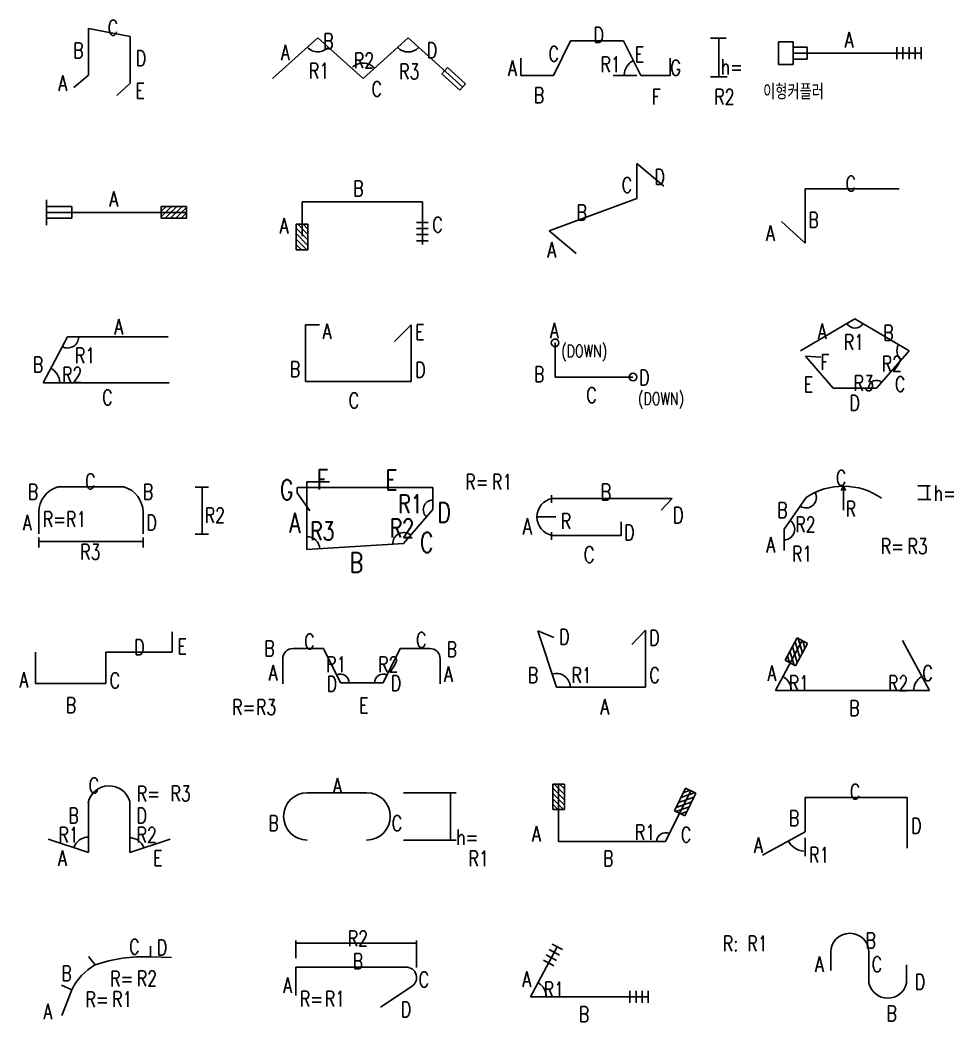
# Model space of a CAD drawing. Header units: millimetres. Extents: x -0.4 to 11.6, y -0.2 to 49.8.
# Drawn here: x 6.087 to 9.135, y 37.338 to 40.61 of the extents above; entities that cross this region are included whole.
import ezdxf
from ezdxf.enums import TextEntityAlignment as Align

# ---------------------------------------------------------------- set-up
doc = ezdxf.new("R2010")
doc.units = ezdxf.units.MM
for name, color, linetype in [('DIM', 7, 'Continuous'), ('SHOP', 2, 'Continuous'), ('TEXT', 3, 'Continuous'), ('TEXTSHOP', 3, 'Continuous')]:
    doc.layers.add(name, color=color, linetype=linetype)
doc.styles.add('ROMANS', font='romans.shx', dxfattribs={"width": 0.75, "bigfont": 'whgtxt.shx'})

# ---------------------------------------------------------------- blocks, each defined once
blk = doc.blocks.new('SSBAR_SHP_876')
at = {"color": 40}
for p, q in [((0.113, 0.0501), (0.1124, 0.0847)), ((-0.0679, 0.024), (-0.0892, 0.0517)), ((0.113, 0.0501), (0.1808, 0.0482)), ((-0.1438, -0.0573), (-0.1783, -0.0426)), ((-0.1438, -0.0573), (-0.1771, -0.1416))]:
    blk.add_line(p, q, dxfattribs=at)
for centre, radius, start, end in [((0.0886, -0.4203), 0.471, 87.0308, 109.4033), ((0.0215, -0.1355), 0.1828, 119.2673, 154.6803)]:
    blk.add_arc(centre, radius, start, end, dxfattribs=at)
at = {"layer": 'TEXTSHOP', "color": 4, "style": 'ROMANS', "width": 0.75}
for p in [(0.0194, -0.046), (-0.0614, -0.1137)]:
    blk.add_text('R=', height=0.05, dxfattribs=at).set_placement(p, align=Align.CENTER)
for tag, p in [('C', (0.077, 0.0584)), ('B', (-0.1444, -0.0285)), ('A', (-0.2075, -0.153))]:
    blk.add_attdef(tag, text='', height=0.05, dxfattribs=at).set_placement(p, align=Align.RIGHT)
for tag, p in [('D', (0.1336, 0.056)), ('R2', (0.0683, -0.0453)), ('R1', (-0.0125, -0.113))]:
    blk.add_attdef(tag, p, '', height=0.05, dxfattribs=at)
blk = doc.blocks.new('SSBAR_SHP_877')
at = {"color": 2}
blk.add_arc((-0.0225, 0.0388), 0.07, 15.851, 167.6112, dxfattribs=at)
at = {"color": 40}
for centre, radius, start, end in [((-0.0898, -0.1093), 0.0506, 89.4079, 160.664), ((0.0449, -0.1093), 0.0485, 20.1697, 92.0976)]:
    blk.add_arc(centre, radius, start, end, dxfattribs=at)
at = {"layer": 'SHOP', "color": 2}
for p, q in [((-0.0898, -0.1093), (-0.0898, 0.058)), ((0.0449, -0.1093), (0.0449, 0.058)), ((-0.2216, -0.0652), (-0.0898, -0.1093)), ((0.1767, -0.0652), (0.0449, -0.1093))]:
    blk.add_line(p, q, dxfattribs=at)
at = {"layer": 'TEXTSHOP', "color": 4, "style": 'ROMANS', "width": 0.75}
blk.add_text('R=', height=0.05, dxfattribs=at).set_placement((0.0681, 0.0582))
for tag, p in [('C', (-0.0553, 0.0852)), ('B', (-0.1216, -0.0133)), ('R1', (-0.1216, -0.0764))]:
    blk.add_attdef(tag, text='', height=0.05, dxfattribs=at).set_placement(p, align=Align.RIGHT)
for tag, p in [('R3', (0.1781, 0.0588)), ('D', (0.0675, -0.0134)), ('R2', (0.0675, -0.0765))]:
    blk.add_attdef(tag, p, '', height=0.05, dxfattribs=at)
for tag, p in [('A', (-0.1744, -0.1522)), ('E', (0.1366, -0.1522))]:
    blk.add_attdef(tag, text='', height=0.05, dxfattribs=at).set_placement(p, align=Align.CENTER)
blk = doc.blocks.new('SSBAR_SHP_878')
at = {"color": 2}
for p, q in [((0.1831, 0.0456), (0.1831, 0.1121)), ((-0.0333, -0.057), (-0.0333, 0.0456)), ((-0.0333, 0.0456), (0.1831, 0.0456))]:
    blk.add_line(p, q, dxfattribs=at)
at = {"layer": 'SHOP', "color": 2}
for q in [(-0.2629, 0.0459), (-0.0333, -0.057)]:
    blk.add_line((-0.2629, -0.057), q, dxfattribs=at)
at = {"layer": 'TEXTSHOP', "color": 4, "style": 'ROMANS', "width": 0.75}
for tag, p in [('D', (0.0767, 0.0367)), ('B', (-0.1466, -0.1524))]:
    blk.add_attdef(tag, text='', height=0.05, dxfattribs=at).set_placement(p, align=Align.CENTER)
for tag, p in [('E', (0.201, 0.0391)), ('C', (-0.0205, -0.0718))]:
    blk.add_attdef(tag, p, '', height=0.05, dxfattribs=at)
blk.add_attdef('A', text='', height=0.05, dxfattribs=at).set_placement((-0.2858, -0.0696), align=Align.RIGHT)
blk = doc.blocks.new('SSBAR_SHP_879')
at = {"color": 7}
for p, q in [((0.2585, 0.0845), (0.3019, 0.0845)), ((0.2817, 0.0845), (0.2817, -0.0691)), ((-0.2521, -0.0804), (-0.2521, -0.1124)), ((-0.2521, -0.0935), (0.0883, -0.0935)), ((0.0883, -0.0804), (0.0883, -0.1124)), ((0.2585, -0.0691), (0.3019, -0.0691))]:
    blk.add_line(p, q, dxfattribs=at)
at = {"color": 2}
for centre, start, end in [((-0.1663, 0.0024), 105.7649, 180), ((0.0026, 0.0024), 0, 74.2351)]:
    blk.add_arc(centre, 0.0858, start, end, dxfattribs=at)
at = {"layer": 'SHOP', "color": 2}
for p, q in [((-0.1896, 0.085), (0.0259, 0.085)), ((-0.2521, 0.0024), (-0.2521, -0.0682)), ((0.0883, 0.0024), (0.0883, -0.0682))]:
    blk.add_line(p, q, dxfattribs=at)
at = {"layer": 'TEXTSHOP', "color": 4, "style": 'ROMANS', "width": 0.75}
blk.add_text('R=', height=0.05, dxfattribs=at).set_placement((-0.2384, -0.0455))
for tag, p in [('C', (-0.0836, 0.0783)), ('R3', (-0.0836, -0.1523))]:
    blk.add_attdef(tag, text='', height=0.05, dxfattribs=at).set_placement(p, align=Align.CENTER)
for tag, p in [('B', (-0.254, 0.0442)), ('A', (-0.2748, -0.0565))]:
    blk.add_attdef(tag, text='', height=0.05, dxfattribs=at).set_placement(p, align=Align.RIGHT)
for tag, p in [('B', (0.0876, 0.0442)), ('R1', (-0.1628, -0.0455)), ('R2', (0.2899, -0.0327)), ('D', (0.0997, -0.0565))]:
    blk.add_attdef(tag, p, '', height=0.05, dxfattribs=at)
blk = doc.blocks.new('SSBAR_SHP_880')
at = {"color": 2}
blk.add_line((-0.2375, -0.0748), (0.1737, -0.0748), dxfattribs=at)
at = {"color": 0}
for centre, radius, start, end in [((-0.1583, 0.0754), 0.0367, 241.2805, 359.5317), ((-0.2375, -0.0748), 0.0538, 1.0766, 62.2466)]:
    blk.add_arc(centre, radius, start, end, dxfattribs=at)
at = {"layer": 'SHOP', "color": 2}
for p, q in [((-0.1587, 0.0754), (-0.2375, -0.0748)), ((-0.1583, 0.0754), (0.1708, 0.0754))]:
    blk.add_line(p, q, dxfattribs=at)
at = {"layer": 'TEXTSHOP', "color": 4, "style": 'ROMANS', "width": 0.75}
for tag, p in [('A', (0.009, 0.0834)), ('C', (-0.028, -0.1477))]:
    blk.add_attdef(tag, text='', height=0.05, dxfattribs=at).set_placement(p, align=Align.CENTER)
for tag, p in [('R1', (-0.1337, -0.0111)), ('R2', (-0.1759, -0.0737))]:
    blk.add_attdef(tag, p, '', height=0.05, dxfattribs=at)
blk.add_attdef('B', text='', height=0.05, dxfattribs=at).set_placement((-0.2373, -0.0405), align=Align.RIGHT)
blk = doc.blocks.new('SSBAR_SHP_881')
at = {"color": 2}
for p, q in [((-0.2268, 0.0233), (-0.2268, -0.0605)), ((-0.1439, 0.001), (-0.2268, 0.001)), ((-0.1439, -0.0373), (-0.1439, 0.001)), ((-0.2268, -0.0373), (-0.1439, -0.0373))]:
    blk.add_line(p, q, dxfattribs=at)
at = {"color": 40}
for p, q in [((0.1475, -0.0373), (0.1475, 0.001)), ((0.1475, 0.001), (0.2305, 0.001)), ((0.1475, -0.0324), (0.1809, 0.001)), ((0.1475, -0.0147), (0.1633, 0.001)), ((0.1603, -0.0373), (0.1986, 0.001)), ((0.178, -0.0373), (0.2163, 0.001)), ((0.2305, 0.001), (0.2305, -0.0373)), ((0.1957, -0.0373), (0.2305, -0.0025)), ((0.2133, -0.0373), (0.2305, -0.0202)), ((0.2305, -0.0373), (0.1475, -0.0373))]:
    blk.add_line(p, q, dxfattribs=at)
at = {"layer": 'SHOP', "color": 2}
blk.add_line((-0.2268, -0.0181), (0.2305, -0.0181), dxfattribs=at)
at = {"layer": 'TEXTSHOP', "color": 30, "true_color": 0xf8991e, "style": 'ROMANS', "width": 0.75}
for tag, p in [('O1', (-0.2268, 0.0086)), ('T1', (-0.1439, 0.0086)), ('T2', (0.1475, 0.0086)), ('O2', (0.2305, 0.0086))]:
    blk.add_attdef(tag, text='', height=0.05, dxfattribs=at).set_placement(p, align=Align.CENTER)
at = {"layer": 'TEXTSHOP', "color": 4, "style": 'ROMANS', "width": 0.75}
blk.add_attdef('A', text='', height=0.05, dxfattribs=at).set_placement((-0.0068, 0.0005), align=Align.CENTER)
at = {"layer": 'TEXTSHOP', "color": 30, "true_color": 0xf8991e, "style": 'ROMANS', "width": 0.75}
for tag, p in [('COUPLER1', (-0.1853, -0.0573)), ('COUPLER2', (0.189, -0.0449))]:
    blk.add_attdef(tag, text='', height=0.05, dxfattribs=at).set_placement(p, align=Align.TOP_CENTER)
blk = doc.blocks.new('SSBAR_SHP_882')
at = {"color": 2}
blk.add_line((-0.0902, 0.0823), (0.0462, 0.0563), dxfattribs=at)
at = {"color": 40}
for p, q in [((-0.1378, -0.1109), (-0.0902, -0.07)), ((0.0462, -0.096), (0.0029, -0.1366))]:
    blk.add_line(p, q, dxfattribs=at)
at = {"layer": 'DIM', "color": 2}
for p, q in [((-0.0902, -0.07), (-0.0902, 0.0823)), ((0.0462, -0.096), (0.0462, 0.0563))]:
    blk.add_line(p, q, dxfattribs=at)
at = {"layer": 'TEXT', "color": 4, "style": 'ROMANS', "width": 0.75}
for tag, p in [('C', (-0.0269, 0.06)), ('D', (0.0649, -0.0399)), ('E', (0.0633, -0.1459))]:
    blk.add_attdef(tag, p, '', height=0.05, dxfattribs=at)
for tag, p in [('B', (-0.1059, -0.0141)), ('A', (-0.159, -0.1216))]:
    blk.add_attdef(tag, text='', height=0.05, dxfattribs=at).set_placement(p, align=Align.RIGHT)
blk = doc.blocks.new('SSBAR_SHP_976')
at = {"color": 40}
for p, q in [((-0.2129, 0.0458), (-0.2129, 0.1034)), ((0.1812, 0.0159), (0.1812, 0.1034)), ((-0.2129, 0.0951), (0.1812, 0.0951)), ((-0.2129, 0.0168), (-0.2129, -0.0762)), ((0.0638, -0.1139), (0.1669, -0.0452))]:
    blk.add_line(p, q, dxfattribs=at)
blk.add_arc((0.1471, -0.0174), 0.0342, 301.7079, 90, dxfattribs=at)
at = {"layer": 'SHOP', "color": 2}
blk.add_line((0.1471, 0.0168), (-0.2129, 0.0168), dxfattribs=at)
at = {"layer": 'TEXTSHOP', "color": 4, "style": 'ROMANS', "width": 0.75}
blk.add_text('R=', height=0.05, dxfattribs=at).set_placement((-0.1995, -0.1116))
for tag, p in [('R2', (-0.0102, 0.0856)), ('B', (-0.0102, 0.0112))]:
    blk.add_attdef(tag, text='', height=0.05, dxfattribs=at).set_placement(p, align=Align.CENTER)
for tag, p in [('C', (0.1881, -0.0487)), ('R1', (-0.1183, -0.1116)), ('D', (0.1301, -0.1463))]:
    blk.add_attdef(tag, p, '', height=0.05, dxfattribs=at)
blk.add_attdef('A', text='', height=0.05, dxfattribs=at).set_placement((-0.2251, -0.0674), align=Align.RIGHT)
blk = doc.blocks.new('SSBAR_SHP_977')
at = {"color": 2}
blk.add_line((-0.1756, 0.0864), (0.0181, 0.0864), dxfattribs=at)
at = {"color": 7}
for p, q in [((0.1385, 0.0864), (0.3099, 0.0864)), ((0.2921, -0.0684), (0.2921, 0.0864)), ((0.1385, -0.0684), (0.3099, -0.0684))]:
    blk.add_line(p, q, dxfattribs=at)
at = {"color": 2}
for centre, start, end in [((-0.1756, 0.009), 90, 270), ((0.0181, 0.009), 270, 90)]:
    blk.add_arc(centre, 0.0774, start, end, dxfattribs=at)
at = {"layer": 'TEXTSHOP', "color": 4, "style": 'ROMANS', "width": 0.75}
blk.add_text('h=', height=0.05, dxfattribs=at).set_placement((0.3832, -0.0839), align=Align.RIGHT)
blk.add_attdef('A', text='', height=0.05, dxfattribs=at).set_placement((-0.0771, 0.0842), align=Align.CENTER)
for tag, p in [('B', (-0.2687, -0.0383)), ('R1', (0.4169, -0.1539))]:
    blk.add_attdef(tag, text='', height=0.05, dxfattribs=at).set_placement(p, align=Align.RIGHT)
blk.add_attdef('C', (0.1004, -0.0383), '', height=0.05, dxfattribs=at)
blk = doc.blocks.new('SSBAR_SHP_978')
at = {"color": 2}
for p, q in [((-0.2558, 0.0233), (-0.2558, -0.0585)), ((0.258, 0.0233), (0.258, -0.0585))]:
    blk.add_line(p, q, dxfattribs=at)
for centre, start, end in [((-0.2221, 0.0237), 90, 180.6669), ((0.2243, 0.0237), 359.3331, 90)]:
    blk.add_arc(centre, 0.0337, start, end, dxfattribs=at)
at = {"color": 0}
for centre, start, end in [((-0.0673, -0.0551), 359.9469, 116.1324), ((0.0723, -0.0551), 63.8676, 180.0531)]:
    blk.add_arc(centre, 0.0288, start, end, dxfattribs=at)
at = {"layer": 'SHOP', "color": 2}
for p, q in [((-0.2221, 0.0574), (-0.123, 0.0574)), ((-0.123, 0.0574), (-0.0673, -0.0551)), ((0.1281, 0.0574), (0.0723, -0.0551)), ((0.2243, 0.0574), (0.1281, 0.0574)), ((-0.0668, -0.0551), (0.0719, -0.0551))]:
    blk.add_line(p, q, dxfattribs=at)
at = {"layer": 'TEXTSHOP', "color": 4, "style": 'ROMANS', "width": 0.75}
blk.add_text('R=', height=0.05, dxfattribs=at).set_placement((-0.4207, -0.1594))
for tag, p in [('C', (-0.1685, 0.0555)), ('C', (0.1963, 0.0604)), ('R1', (-0.0808, -0.0195)), ('R2', (0.089, -0.0195)), ('E', (0.0092, -0.1536))]:
    blk.add_attdef(tag, text='', height=0.05, dxfattribs=at).set_placement(p, align=Align.CENTER)
for tag, p in [('B', (-0.282, 0.0323)), ('A', (-0.2724, -0.0466)), ('D', (-0.0782, -0.0831))]:
    blk.add_attdef(tag, text='', height=0.05, dxfattribs=at).set_placement(p, align=Align.RIGHT)
for tag, p in [('B', (0.2797, 0.0297)), ('D', (0.0971, -0.0808)), ('A', (0.2712, -0.0512)), ('R3', (-0.3426, -0.1594))]:
    blk.add_attdef(tag, p, '', height=0.05, dxfattribs=at)
blk = doc.blocks.new('SSBAR_SHP_979')
at = {"color": 40}
blk.add_line((-0.1768, 0.1014), (-0.1034, 0.1014), dxfattribs=at)
at = {"color": 0}
blk.add_arc((0.2338, 0.0111), 0.0308, 89.8536, 233.1569, dxfattribs=at)
at = {"color": 7}
for centre, radius, start, end in [((0.1389, -0.0993), 0.0354, 49.0885, 184.3792), ((-0.1768, -0.1197), 0.0424, 3.5247, 90.6383)]:
    blk.add_arc(centre, radius, start, end, dxfattribs=at)
at = {"layer": 'SHOP', "color": 2}
for p, q in [((-0.1768, 0.1014), (-0.1768, -0.1197)), ((-0.2081, 0.0829), (-0.2081, 0.0653)), ((0.2338, 0.0829), (-0.2081, 0.0829)), ((0.2338, 0.0111), (0.2338, 0.0829)), ((-0.167, 0.0072), (-0.2081, 0.0653)), ((0.1389, -0.0993), (0.2338, 0.0111)), ((0.1389, -0.0993), (-0.1768, -0.1197))]:
    blk.add_line(p, q, dxfattribs=at)
at = {"layer": 'TEXTSHOP', "color": 4, "style": 'ROMANS', "width": 0.75}
for tag, p, height in [('F', (-0.1448, 0.0765), 0.0652), ('E', (0.0791, 0.0757), 0.0652), ('D', (0.249, -0.0307), 0.0652), ('R3', (-0.166, -0.0893), 0.06), ('C', (0.1924, -0.1288), 0.0652)]:
    blk.add_attdef(tag, p, '', height=height, dxfattribs=at)
for tag, height, p in [('G', 0.0652, (-0.2207, 0.0434)), ('R1', 0.06, (0.2006, -0.0004)), ('A', 0.0652, (-0.1973, -0.0649)), ('R2', 0.06, (0.1729, -0.0796))]:
    blk.add_attdef(tag, text='', height=height, dxfattribs=at).set_placement(p, align=Align.RIGHT)
blk.add_attdef('B', text='', height=0.0652, dxfattribs=at).set_placement((-0.0154, -0.1947), align=Align.CENTER)
blk = doc.blocks.new('SSBAR_SHP_980')
at = {"color": 2}
for p, q in [((-0.1811, 0.1149), (-0.1354, 0.1149)), ((0.109, 0.0596), (0.164, 0.1149))]:
    blk.add_line(p, q, dxfattribs=at)
at = {"layer": 'SHOP', "color": 2}
for p, q in [((-0.1811, 0.1149), (-0.1811, -0.0711)), ((0.164, 0.1149), (0.164, -0.0711)), ((-0.1811, -0.0711), (0.164, -0.0711))]:
    blk.add_line(p, q, dxfattribs=at)
at = {"layer": 'TEXTSHOP', "color": 4, "style": 'ROMANS', "width": 0.75}
for tag, p in [('A', (-0.1252, 0.0683)), ('E', (0.1767, 0.0652)), ('D', (0.1772, -0.0571))]:
    blk.add_attdef(tag, p, '', height=0.05, dxfattribs=at)
blk.add_attdef('B', text='', height=0.05, dxfattribs=at).set_placement((-0.1985, -0.0553), align=Align.RIGHT)
blk.add_attdef('C', text='', height=0.05, dxfattribs=at).set_placement((-0.0237, -0.1577), align=Align.CENTER)
blk = doc.blocks.new('SSBAR_SHP_981')
at = {"color": 40}
for p, q in [((-0.2117, -0.0571), (-0.1734, -0.0571)), ((-0.2117, -0.1401), (-0.2117, -0.0571)), ((-0.2068, -0.0571), (-0.1734, -0.0906)), ((-0.1891, -0.0571), (-0.1734, -0.0729)), ((-0.1734, -0.0571), (-0.1734, -0.1401)), ((0.181, -0.051), (0.2193, -0.051)), ((-0.2117, -0.0699), (-0.1734, -0.1083)), ((-0.2117, -0.0876), (-0.1734, -0.1259)), ((0.181, -0.071), (0.2193, -0.071)), ((0.181, -0.091), (0.2193, -0.091)), ((-0.2117, -0.1053), (-0.1769, -0.1401)), ((-0.2117, -0.123), (-0.1945, -0.1401)), ((0.181, -0.111), (0.2193, -0.111)), ((-0.1734, -0.1401), (-0.2117, -0.1401))]:
    blk.add_line(p, q, dxfattribs=at)
at = {"layer": 'SHOP', "color": 2}
for p, q in [((-0.1925, 0.0163), (0.2002, 0.0163)), ((-0.1925, 0.0163), (-0.1925, -0.0963)), ((0.2002, 0.0163), (0.2002, -0.1226))]:
    blk.add_line(p, q, dxfattribs=at)
at = {"layer": 'TEXTSHOP', "color": 4, "style": 'ROMANS', "width": 0.75}
blk.add_attdef('B', text='', height=0.05, dxfattribs=at).set_placement((-0.0086, 0.0349), align=Align.CENTER)
blk.add_attdef('A', text='', height=0.05, dxfattribs=at).set_placement((-0.2367, -0.0504), align=Align.RIGHT)
at = {"layer": 'TEXTSHOP', "color": 30, "true_color": 0xf8991e, "style": 'ROMANS', "width": 0.75}
for tag, p in [('T1', (-0.1664, -0.0576)), ('O1', (-0.1664, -0.1418))]:
    blk.add_attdef(tag, text='', height=0.05, dxfattribs=at).set_placement(p, align=Align.MIDDLE_LEFT)
at = {"layer": 'TEXTSHOP', "color": 4, "style": 'ROMANS', "width": 0.75}
blk.add_attdef('C', (0.2327, -0.0835), '', height=0.05, dxfattribs=at)
at = {"layer": 'TEXTSHOP', "color": 30, "true_color": 0xf8991e, "style": 'ROMANS', "width": 0.75}
blk.add_attdef('COUPLER1', text='', height=0.05, dxfattribs=at).set_placement((-0.229, -0.0986), align=Align.MIDDLE_RIGHT)
blk.add_attdef('COUPLER2', text='', height=0.05, dxfattribs=at).set_placement((0.2016, -0.131), align=Align.TOP_CENTER)
blk = doc.blocks.new('SSBAR_SHP_982')
at = {"color": 40}
for p, q in [((-0.2887, -0.0814), (-0.1412, 0.0519)), ((0.0064, -0.0814), (-0.1412, 0.0519)), ((0.0064, -0.0814), (0.1539, 0.0519)), ((0.3318, -0.1089), (0.1539, 0.0519)), ((0.2632, -0.0662), (0.2823, -0.045)), ((0.3413, -0.0983), (0.2823, -0.045)), ((0.3222, -0.1196), (0.2632, -0.0662)), ((0.3222, -0.1196), (0.3413, -0.0983))]:
    blk.add_line(p, q, dxfattribs=at)
at = {"color": 7}
for centre, radius, start, end in [((-0.1412, 0.0519), 0.0457, 223.1459, 317.8388), ((0.1539, 0.0519), 0.0463, 222.5451, 317.2383), ((0.0064, -0.0814), 0.0507, 41.5142, 133.2253)]:
    blk.add_arc(centre, radius, start, end, dxfattribs=at)
at = {"layer": 'TEXTSHOP', "color": 4, "style": 'ROMANS', "width": 0.75}
for tag, p in [('B', (-0.1237, 0.0158)), ('D', (0.2148, 0.0124)), ('C', (0.0344, -0.1403))]:
    blk.add_attdef(tag, p, '', height=0.05, dxfattribs=at)
blk.add_attdef('A', text='', height=0.05, dxfattribs=at).set_placement((-0.2327, -0.0206), align=Align.RIGHT)
for tag, p in [('R2', (0.0097, -0.0472)), ('R1', (-0.1372, -0.0808)), ('R3', (0.1575, -0.0834))]:
    blk.add_attdef(tag, text='', height=0.05, dxfattribs=at).set_placement(p, align=Align.CENTER)
at = {"layer": 'TEXTSHOP', "color": 30, "true_color": 0xf8991e, "style": 'ROMANS', "width": 0.75}
for tag, p in [('T1', (0.3383, -0.0755)), ('O1', (0.4212, -0.0755))]:
    blk.add_attdef(tag, text='', height=0.05, dxfattribs=at).set_placement(p, align=Align.CENTER)
blk.add_attdef('COUPLER1', text='', height=0.05, dxfattribs=at).set_placement((0.3118, -0.1176), align=Align.TOP_CENTER)
blk = doc.blocks.new('SSBAR_SHP_1076')
at = {"color": 2}
for q in [(-0.1598, 0.083), (0.1374, -0.0801)]:
    blk.add_line((-0.2474, -0.0801), q, dxfattribs=at)
at = {"color": 40}
for p, q in [((-0.1861, 0.0744), (-0.1523, 0.0563)), ((-0.1767, 0.092), (-0.1429, 0.0739)), ((-0.205, 0.0391), (-0.1712, 0.021)), ((-0.1955, 0.0567), (-0.1617, 0.0387)), ((0.0774, -0.0993), (0.0774, -0.0609)), ((0.0974, -0.0993), (0.0974, -0.0609)), ((0.1174, -0.0993), (0.1174, -0.0609)), ((0.1374, -0.0993), (0.1374, -0.0609))]:
    blk.add_line(p, q, dxfattribs=at)
at = {"color": 0}
blk.add_arc((-0.2474, -0.0801), 0.0519, 359.8153, 59.153, dxfattribs=at)
at = {"layer": 'TEXTSHOP', "color": 30, "true_color": 0xf8991e, "style": 'ROMANS', "width": 0.75}
for tag, p in [('COUPLER1', (-0.1597, 0.0992)), ('COUPLER2', (0.1174, -0.0447))]:
    blk.add_attdef(tag, text='', height=0.05, dxfattribs=at).set_placement(p, align=Align.BOTTOM_CENTER)
at = {"layer": 'TEXTSHOP', "color": 4, "style": 'ROMANS', "width": 0.75}
blk.add_attdef('A', text='', height=0.05, dxfattribs=at).set_placement((-0.2443, -0.0479), align=Align.RIGHT)
blk.add_attdef('R1', (-0.2036, -0.0813), '', height=0.05, dxfattribs=at)
blk.add_attdef('B', text='', height=0.05, dxfattribs=at).set_placement((-0.072, -0.1623), align=Align.CENTER)
blk = doc.blocks.new('SSBAR_SHP_1077')
at = {"color": 40}
for p, q in [((-0.1744, 0.1145), (-0.1361, 0.1145)), ((-0.1744, 0.0316), (-0.1744, 0.1145)), ((-0.1744, 0.1017), (-0.1361, 0.0634)), ((-0.1696, 0.1145), (-0.1361, 0.0811)), ((-0.1519, 0.1145), (-0.1361, 0.0988)), ((-0.1361, 0.1145), (-0.1361, 0.0316)), ((0.2586, 0.1018), (0.2227, 0.027)), ((0.2932, 0.0852), (0.2586, 0.1018)), ((-0.1744, 0.084), (-0.1361, 0.0457)), ((-0.1744, 0.0664), (-0.1396, 0.0316)), ((0.2359, 0.0545), (0.287, 0.0724)), ((0.2435, 0.0704), (0.29, 0.0867)), ((0.2512, 0.0864), (0.2741, 0.0944)), ((0.2572, 0.0104), (0.2932, 0.0852)), ((-0.1744, 0.0487), (-0.1573, 0.0316)), ((0.2271, 0.0249), (0.2717, 0.0406)), ((0.2282, 0.0386), (0.2794, 0.0565)), ((-0.1361, 0.0316), (-0.1744, 0.0316)), ((0.2227, 0.027), (0.2572, 0.0104)), ((0.243, 0.0173), (0.264, 0.0246))]:
    blk.add_line(p, q, dxfattribs=at)
at = {"color": 2}
blk.add_line((-0.1553, -0.0729), (-0.1553, 0.1145), dxfattribs=at)
at = {"color": 0}
blk.add_arc((0.1938, -0.0729), 0.0288, 63.8676, 180.0531, dxfattribs=at)
at = {"layer": 'SHOP', "color": 2}
for p in [(0.2759, 0.0935), (-0.1553, -0.0729)]:
    blk.add_line(p, (0.1938, -0.0729), dxfattribs=at)
at = {"layer": 'TEXTSHOP', "color": 30, "true_color": 0xf8991e, "style": 'ROMANS', "width": 0.75}
for tag, p in [('COUPLER2', (0.3788, 0.1421)), ('COUPLER1', (-0.1917, 0.073))]:
    blk.add_attdef(tag, text='', height=0.05, dxfattribs=at).set_placement(p, align=Align.MIDDLE_RIGHT)
for tag, p in [('O1', (-0.1291, 0.1128)), ('O2', (0.3002, 0.0799)), ('T1', (-0.1291, 0.0311)), ('T2', (0.3002, 0.011))]:
    blk.add_attdef(tag, text='', height=0.05, dxfattribs=at).set_placement(p, align=Align.MIDDLE_LEFT)
at = {"layer": 'TEXTSHOP', "color": 4, "style": 'ROMANS', "width": 0.75}
for tag, p in [('A', (-0.2128, -0.0733)), ('R1', (0.16, -0.068))]:
    blk.add_attdef(tag, text='', height=0.05, dxfattribs=at).set_placement(p, align=Align.RIGHT)
blk.add_attdef('C', (0.2439, -0.0757), '', height=0.05, dxfattribs=at)
blk.add_attdef('B', text='', height=0.05, dxfattribs=at).set_placement((0.0068, -0.1536), align=Align.CENTER)
blk = doc.blocks.new('SSBAR_SHP_1078')
at = {"color": 2}
for p, q in [((-0.1707, 0.0929), (-0.2233, 0.115)), ((0.0843, 0.0709), (0.1281, 0.1173))]:
    blk.add_line(p, q, dxfattribs=at)
at = {"color": 0}
blk.add_arc((-0.1619, -0.0687), 0.0445, 1.4357, 107.7323, dxfattribs=at)
at = {"layer": 'SHOP', "color": 2}
for p, q in [((-0.2233, 0.115), (-0.1619, -0.0687)), ((0.1281, 0.1173), (0.1281, -0.0687)), ((-0.1619, -0.0687), (0.1281, -0.0687))]:
    blk.add_line(p, q, dxfattribs=at)
at = {"layer": 'TEXTSHOP', "color": 4, "style": 'ROMANS', "width": 0.75}
for tag, p in [('D', (-0.1533, 0.0707)), ('D', (0.1408, 0.0676)), ('R1', (-0.1129, -0.0547)), ('C', (0.1413, -0.0547))]:
    blk.add_attdef(tag, p, '', height=0.05, dxfattribs=at)
blk.add_attdef('B', text='', height=0.05, dxfattribs=at).set_placement((-0.2218, -0.0545), align=Align.RIGHT)
blk.add_attdef('A', text='', height=0.05, dxfattribs=at).set_placement((-0.0046, -0.1577), align=Align.CENTER)
blk = doc.blocks.new('SSBAR_SHP_1079')
at = {"color": 40}
for p, q in [((-0.178, 0.0334), (-0.178, 0.0585)), ((-0.1761, 0.0478), (0.2154, 0.0478)), ((0.179, 0.0093), (0.2154, 0.0478)), ((-0.2262, -0.0128), (-0.1646, -0.0128)), ((0.0489, -0.0733), (0.0489, -0.0286)), ((-0.178, -0.0877), (-0.178, -0.0626)), ((-0.1761, -0.0733), (0.0489, -0.0733))]:
    blk.add_line(p, q, dxfattribs=at)
at = {"color": 2}
blk.add_arc((-0.1646, -0.0128), 0.0616, 100.6815, 259.3177, dxfattribs=at)
at = {"layer": 'TEXTSHOP', "color": 4, "style": 'ROMANS', "width": 0.75}
for s, p in [('R=', (-0.4593, 0.0764)), ('R', (-0.1477, -0.0515))]:
    blk.add_text(s, height=0.05, dxfattribs=at).set_placement(p)
for tag, p, height in [('R1', (-0.3724, 0.0764), 0.05), ('D', (0.2173, -0.0334), 0.0529), ('D', (0.0587, -0.0886), 0.05)]:
    blk.add_attdef(tag, p, '', height=height, dxfattribs=at)
for tag, p in [('B', (-0.0007, 0.0421)), ('C', (-0.0554, -0.1624))]:
    blk.add_attdef(tag, text='', height=0.0529, dxfattribs=at).set_placement(p, align=Align.CENTER)
blk.add_attdef('A', text='', height=0.0529, dxfattribs=at).set_placement((-0.2417, -0.07), align=Align.RIGHT)
blk = doc.blocks.new('SSBAR_SHP_1080')
at = {"color": 2}
blk.add_line((-0.1666, -0.056), (0.0875, -0.056), dxfattribs=at)
at = {"color": 40}
for centre in [(-0.1666, 0.0557), (0.0875, -0.056)]:
    blk.add_circle(centre, 0.0125, dxfattribs=at)
at = {"layer": 'DIM', "color": 2}
blk.add_line((-0.1666, -0.056), (-0.1666, 0.0557), dxfattribs=at)
at = {"layer": 'TEXT', "color": 4, "style": 'ROMANS', "width": 0.75}
for p in [(-0.1469, 0.0089), (0.1039, -0.1463)]:
    blk.add_text('(DOWN)', height=0.04, dxfattribs=at).set_placement(p)
for tag, p in [('A', (-0.1836, 0.0712)), ('D', (0.108, -0.0829))]:
    blk.add_attdef(tag, p, '', height=0.05, dxfattribs=at)
blk.add_attdef('B', text='', height=0.05, dxfattribs=at).set_placement((-0.2016, -0.0721), align=Align.RIGHT)
blk.add_attdef('C', text='', height=0.05, dxfattribs=at).set_placement((-0.0478, -0.14), align=Align.CENTER)
blk = doc.blocks.new('SSBAR_SHP_1081')
at = {"color": 40}
for p, q in [((0.0997, 0.0274), (0.0997, 0.1411)), ((0.1881, 0.0669), (0.0997, 0.1411)), ((-0.1865, -0.0786), (0.0997, 0.0274)), ((-0.098, -0.1528), (-0.1865, -0.0786))]:
    blk.add_line(p, q, dxfattribs=at)
at = {"layer": 'TEXT', "color": 4, "style": 'ROMANS', "width": 0.75}
blk.add_attdef('D', (0.1577, 0.0726), '', height=0.05, dxfattribs=at)
for tag, p in [('C', (0.0847, 0.0461)), ('B', (-0.0627, -0.0434)), ('A', (-0.1628, -0.166))]:
    blk.add_attdef(tag, text='', height=0.05, dxfattribs=at).set_placement(p, align=Align.RIGHT)
blk = doc.blocks.new('SSBAR_SHP_1082')
at = {"color": 0}
for p, q in [((0.341, 0.0512), (0.3922, 0.0512)), ((0.368, -0.0748), (0.368, 0.0516)), ((0.341, -0.0758), (0.395, -0.0758))]:
    blk.add_line(p, q, dxfattribs=at)
at = {"color": 2}
for p, q in [((-0.2788, -0.0709), (-0.2788, -0.0147)), ((0.2087, -0.0709), (0.2087, -0.0147))]:
    blk.add_line(p, q, dxfattribs=at)
at = {"color": 7}
blk.add_line((0.1, -0.0709), (0.0225, -0.0709), dxfattribs=at)
blk.add_arc((0.1129, -0.0709), 0.054, 117.2498, 177.7554, dxfattribs=at)
at = {"layer": 'SHOP', "color": 2}
for p, q in [((-0.1724, -0.0709), (-0.1167, 0.0416)), ((-0.1162, 0.0416), (0.0567, 0.0416)), ((0.1129, -0.0709), (0.0571, 0.0416)), ((-0.2788, -0.0709), (-0.1724, -0.0709)), ((0.2087, -0.0709), (0.1129, -0.0709))]:
    blk.add_line(p, q, dxfattribs=at)
at = {"layer": 'TEXTSHOP', "color": 4, "style": 'ROMANS', "width": 0.75}
blk.add_text('h=', height=0.05, dxfattribs=at).set_placement((0.374, -0.0678))
for tag, p in [('D', (-0.0239, 0.0362)), ('B', (-0.2189, -0.1607)), ('F', (0.1639, -0.1656))]:
    blk.add_attdef(tag, text='', height=0.05, dxfattribs=at).set_placement(p, align=Align.CENTER)
for tag, p in [('C', (-0.1542, -0.0256)), ('A', (-0.2914, -0.0719)), ('R1', (0.0475, -0.0598)), ('R2', (0.419, -0.166))]:
    blk.add_attdef(tag, text='', height=0.05, dxfattribs=at).set_placement(p, align=Align.RIGHT)
for tag, p in [('E', (0.0932, -0.0279)), ('G', (0.21, -0.0709))]:
    blk.add_attdef(tag, p, '', height=0.05, dxfattribs=at)
blk = doc.blocks.new('SSBAR_SHP_1176')
at = {"color": 40}
for p, q in [((-0.067, 0.0059), (-0.067, 0.0649)), ((0.1808, -0.0351), (0.1808, 0.0239))]:
    blk.add_line(p, q, dxfattribs=at)
for centre, radius, start, end in [((-0.0046, 0.0649), 0.0624, 0, 180), ((0.1193, -0.0216), 0.0629, 192.3888, 347.6112)]:
    blk.add_arc(centre, radius, start, end, dxfattribs=at)
at = {"layer": 'SHOP', "color": 2}
blk.add_line((0.0579, -0.0351), (0.0579, 0.0649), dxfattribs=at)
at = {"layer": 'TEXTSHOP', "color": 4, "style": 'ROMANS', "width": 0.75}
blk.add_text('R:', height=0.05, dxfattribs=at).set_placement((-0.419, 0.0685))
for tag, p in [('R1', (-0.339, 0.0685)), ('B', (0.0469, 0.079)), ('C', (0.067, 0.0011)), ('D', (0.2079, -0.0565))]:
    blk.add_attdef(tag, p, '', height=0.05, dxfattribs=at)
blk.add_attdef('A', text='', height=0.05, dxfattribs=at).set_placement((-0.0895, 0.0012), align=Align.RIGHT)
blk.add_attdef('B', text='', height=0.05, dxfattribs=at).set_placement((0.132, -0.1593), align=Align.CENTER)
blk = doc.blocks.new('SSBAR_SHP_1177')
at = {"color": 40}
blk.add_line((-0.1507, -0.0417), (-0.2901, -0.1172), dxfattribs=at)
at = {"color": 7}
blk.add_line((-0.1507, -0.0609), (-0.1507, -0.1208), dxfattribs=at)
blk.add_arc((-0.1507, -0.0417), 0.0624, 207.3989, 266.2307, dxfattribs=at)
at = {"layer": 'SHOP', "color": 2}
for p, q in [((-0.1507, 0.0704), (-0.1507, -0.0417)), ((-0.1507, 0.0704), (0.1821, 0.0704)), ((0.1821, 0.0704), (0.1821, -0.0946))]:
    blk.add_line(p, q, dxfattribs=at)
at = {"layer": 'TEXTSHOP', "color": 4, "style": 'ROMANS', "width": 0.75}
blk.add_attdef('C', text='', height=0.05, dxfattribs=at).set_placement((0.0124, 0.0648), align=Align.CENTER)
for tag, p in [('B', (-0.1694, -0.0222)), ('A', (-0.2886, -0.1096))]:
    blk.add_attdef(tag, text='', height=0.05, dxfattribs=at).set_placement(p, align=Align.RIGHT)
for tag, p in [('D', (0.1959, -0.0467)), ('R1', (-0.1375, -0.1416))]:
    blk.add_attdef(tag, p, '', height=0.05, dxfattribs=at)
blk = doc.blocks.new('SSBAR_SHP_1178')
at = {"color": 2}
for p, q in [((-0.2474, -0.0801), (-0.1598, 0.083)), ((0.2553, -0.0801), (0.1677, 0.083)), ((-0.2474, -0.0801), (0.2553, -0.0801))]:
    blk.add_line(p, q, dxfattribs=at)
at = {"color": 40}
for p, q in [((-0.2159, 0.019), (-0.1767, 0.092)), ((-0.1677, 0.0277), (-0.1834, 0.0796)), ((-0.1429, 0.0739), (-0.1822, 0.0008)), ((-0.1767, 0.092), (-0.1429, 0.0739)), ((-0.1594, 0.0432), (-0.1736, 0.0904)), ((-0.151, 0.0588), (-0.158, 0.082)), ((-0.202, 0.0115), (-0.2085, 0.0328)), ((-0.1865, 0.0031), (-0.2001, 0.0484)), ((-0.1761, 0.0121), (-0.1917, 0.064)), ((-0.1822, 0.0008), (-0.2159, 0.019))]:
    blk.add_line(p, q, dxfattribs=at)
at = {"color": 0}
for centre, start, end in [((-0.2474, -0.0801), 359.8153, 59.153), ((0.2553, -0.0801), 120.847, 180.1847)]:
    blk.add_arc(centre, 0.0519, start, end, dxfattribs=at)
at = {"layer": 'TEXTSHOP', "color": 30, "true_color": 0xf8991e, "style": 'ROMANS', "width": 0.75}
for tag, p in [('O1', (-0.1439, 0.0887)), ('T1', (-0.1439, 0.007))]:
    blk.add_attdef(tag, text='', height=0.05, dxfattribs=at).set_placement(p, align=Align.MIDDLE_LEFT)
blk.add_attdef('COUPLER1', text='', height=0.05, dxfattribs=at).set_placement((-0.2198, 0.0489), align=Align.MIDDLE_RIGHT)
at = {"layer": 'TEXTSHOP', "color": 4, "style": 'ROMANS', "width": 0.75}
for tag, p in [('A', (-0.2443, -0.0479)), ('R2', (0.1861, -0.0813))]:
    blk.add_attdef(tag, text='', height=0.05, dxfattribs=at).set_placement(p, align=Align.RIGHT)
for tag, p in [('C', (0.2325, -0.0479)), ('R1', (-0.2036, -0.0813))]:
    blk.add_attdef(tag, p, '', height=0.05, dxfattribs=at)
blk.add_attdef('B', text='', height=0.05, dxfattribs=at).set_placement((0.0102, -0.1623), align=Align.CENTER)
blk = doc.blocks.new('SSBAR_SHP_1179')
at = {"color": 0}
for p, q in [((0.217, 0.0886), (0.2579, 0.0886)), ((0.2485, 0.0449), (0.2485, 0.0888)), ((0.217, 0.0442), (0.2596, 0.0442))]:
    blk.add_line(p, q, dxfattribs=at)
at = {"color": 40}
for p, q in [((-0.1476, 0.0501), (-0.2195, -0.053)), ((-0.2195, -0.053), (-0.2195, -0.122))]:
    blk.add_line(p, q, dxfattribs=at)
at = {"color": 7}
for centre, radius, start, end in [((-0.1476, 0.0501), 0.0337, 235.9861, 29.0153), ((-0.2195, -0.053), 0.0348, 270, 52.9857)]:
    blk.add_arc(centre, radius, start, end, dxfattribs=at)
at = {"layer": 'DIM', "color": 7}
for p, q in [((-0.0257, 0.0875), (-0.0324, 0.0737)), ((-0.0257, 0.0092), (-0.0257, 0.0875)), ((-0.0257, 0.0875), (-0.0184, 0.0733))]:
    blk.add_line(p, q, dxfattribs=at)
at = {"layer": 'SHOP', "color": 2}
blk.add_arc((-0.0257, -0.13), 0.2175, 54.9858, 124.0789, dxfattribs=at)
at = {"layer": 'TEXTSHOP', "color": 4, "style": 'ROMANS', "width": 0.75}
for s, p in [('h=', (0.2693, 0.0397)), ('R', (-0.018, -0.0114)), ('R=', (0.0968, -0.1338))]:
    blk.add_text(s, height=0.05, dxfattribs=at).set_placement(p)
blk.add_attdef('C', text='', height=0.05, dxfattribs=at).set_placement((-0.0332, 0.0897), align=Align.CENTER)
for tag, p in [('B', (-0.2077, -0.0155)), ('A', (-0.248, -0.1286))]:
    blk.add_attdef(tag, text='', height=0.05, dxfattribs=at).set_placement(p, align=Align.RIGHT)
for tag, p in [('R2', (-0.1822, -0.0627)), ('R3', (0.1836, -0.1338)), ('R1', (-0.1933, -0.1582))]:
    blk.add_attdef(tag, p, '', height=0.05, dxfattribs=at)
blk = doc.blocks.new('SSBAR_SHP_1180')
at = {"color": 40}
for p, q in [((-0.1491, 0.012), (-0.0994, 0.0088)), ((-0.0592, -0.0924), (0.0824, -0.0924))]:
    blk.add_line(p, q, dxfattribs=at)
at = {"color": 7}
for centre, radius, start, end in [((0.1889, 0.0301), 0.04, 149.4138, 228.1675), ((0.0824, -0.0924), 0.0257, 50.7056, 176.3685)]:
    blk.add_arc(centre, radius, start, end, dxfattribs=at)
at = {"layer": 'DIM', "color": 7}
blk.add_arc((0.0122, 0.134), 0.0302, 212.5176, 325.4617, dxfattribs=at)
at = {"layer": 'SHOP', "color": 2}
for p, q in [((0.0116, 0.1344), (-0.1657, 0.0301)), ((0.0116, 0.1344), (0.1889, 0.0301)), ((-0.1491, 0.012), (-0.0592, -0.0924)), ((0.1889, 0.0301), (0.0824, -0.0924))]:
    blk.add_line(p, q, dxfattribs=at)
at = {"layer": 'TEXTSHOP', "color": 4, "style": 'ROMANS', "width": 0.75}
for tag, p in [('A', (-0.0801, 0.0684)), ('R2', (0.1656, -0.0381)), ('E', (-0.1243, -0.105)), ('R3', (0.0738, -0.101))]:
    blk.add_attdef(tag, text='', height=0.05, dxfattribs=at).set_placement(p, align=Align.RIGHT)
for tag, p in [('B', (0.1045, 0.0637)), ('F', (-0.1008, -0.0326)), ('C', (0.1426, -0.1038))]:
    blk.add_attdef(tag, p, '', height=0.05, dxfattribs=at)
for tag, p in [('R1', (0.0087, 0.0331)), ('D', (0.0114, -0.1656))]:
    blk.add_attdef(tag, text='', height=0.05, dxfattribs=at).set_placement(p, align=Align.CENTER)
blk = doc.blocks.new('SSBAR_SHP_1181')
at = {"color": 2}
blk.add_line((-0.1501, -0.1192), (-0.2279, -0.0482), dxfattribs=at)
at = {"layer": 'SHOP', "color": 2}
for q in [(-0.1501, -0.1192), (0.1563, 0.0588)]:
    blk.add_line((-0.1501, 0.0588), q, dxfattribs=at)
at = {"layer": 'TEXTSHOP', "color": 4, "style": 'ROMANS', "width": 0.75}
blk.add_attdef('C', text='', height=0.05, dxfattribs=at).set_placement((-0.0015, 0.0507), align=Align.CENTER)
blk.add_attdef('B', (-0.1397, -0.0679), '', height=0.05, dxfattribs=at)
blk.add_attdef('A', text='', height=0.05, dxfattribs=at).set_placement((-0.2491, -0.1114), align=Align.RIGHT)
blk = doc.blocks.new('SSBAR_SHP_1182')
at = {"color": 40}
for p, q in [((-0.1892, 0.0391), (-0.237, 0.0391)), ((-0.237, -0.0357), (-0.237, 0.0391)), ((-0.1892, 0.0391), (-0.1892, 0.0017)), ((-0.1892, 0.0209), (-0.1439, 0.0209)), ((-0.1892, -0.0357), (-0.1892, 0.0017)), ((-0.1439, 0.0209), (-0.1439, -0.0174)), ((0.1485, 0.0209), (0.1485, -0.0174)), ((0.1685, 0.0209), (0.1685, -0.0174)), ((0.1885, 0.0209), (0.1885, -0.0174)), ((0.2085, 0.0209), (0.2085, -0.0174)), ((0.2285, 0.0209), (0.2285, -0.0174)), ((-0.1439, -0.0174), (-0.1892, -0.0174)), ((-0.1892, -0.0357), (-0.237, -0.0357))]:
    blk.add_line(p, q, dxfattribs=at)
at = {"layer": 'SHOP', "color": 2}
blk.add_line((-0.1892, 0.0017), (0.2305, 0.0017), dxfattribs=at)
at = {"layer": 'TEXTSHOP', "color": 4, "style": 'ROMANS', "width": 0.75}
blk.add_text('이형커플러', height=0.05, dxfattribs=at).set_placement((-0.1885, -0.1493), align=Align.CENTER)
blk.add_attdef('A', text='', height=0.05, dxfattribs=at).set_placement((-0.0068, 0.0203), align=Align.CENTER)

msp = doc.modelspace()

# ---------------------------------------------------------------- block references
for name, p, values in [('SSBAR_SHP_882', (6.4, 40.5), {'B': 'B', 'A': 'A', 'E': 'E', 'D': 'D', 'C': 'C'}), ('SSBAR_SHP_1082', (8, 40.5), {'A': 'A', 'B': 'B', 'D': 'D', 'C': 'C', 'E': 'E', 'R1': 'R1', 'F': 'F', 'G': 'G', 'R2': 'R2'}), ('SSBAR_SHP_1182', (8.8, 40.5), {'A': 'A'}), ('SSBAR_SHP_1081', (8, 40), {'A': 'A', 'B': 'B', 'C': 'C', 'D': 'D'}), ('SSBAR_SHP_1181', (8.8, 40), {'C': 'C', 'B': 'B', 'A': 'A'}), ('SSBAR_SHP_881', (6.4, 40), {'A': 'A'}), ('SSBAR_SHP_880', (6.4, 39.5), {'B': 'B', 'A': 'A', 'C': 'C', 'R2': 'R2', 'R1': 'R1'}), ('SSBAR_SHP_1180', (8.8, 39.5), {'E': 'E', 'C': 'C', 'B': 'B', 'R1': 'R1', 'R2': 'R2', 'A': 'A', 'R3': 'R3', 'D': 'D', 'F': 'F'}), ('SSBAR_SHP_980', (7.2, 39.5), {'C': 'C', 'E': 'E', 'A': 'A', 'B': 'B', 'D': 'D'}), ('SSBAR_SHP_1080', (8, 39.5), {'C': 'C', 'B': 'B', 'A': 'A', 'D': 'D'}), ('SSBAR_SHP_979', (7.2, 39), {'G': 'G', 'A': 'A', 'E': 'E', 'B': 'B', 'F': 'F', 'C': 'C', 'D': 'D', 'R1': 'R1', 'R2': 'R2', 'R3': 'R3'}), ('SSBAR_SHP_1179', (8.8, 39), {'C': 'C', 'B': 'B', 'A': 'A', 'R1': 'R1', 'R2': 'R2', 'R3': 'R3'}), ('SSBAR_SHP_878', (6.4, 38.5), {'A': 'A', 'B': 'B', 'D': 'D', 'C': 'C', 'E': 'E'}), ('SSBAR_SHP_1178', (8.8, 38.5), {'R1': 'R1', 'B': 'B', 'A': 'A', 'R2': 'R2', 'C': 'C'}), ('SSBAR_SHP_877', (6.4, 38), {'A': 'A', 'B': 'B', 'D': 'D', 'C': 'C', 'E': 'E', 'R3': 'R3', 'R1': 'R1', 'R2': 'R2'}), ('SSBAR_SHP_977', (7.2, 38), {'B': 'B', 'C': 'C', 'A': 'A', 'R1': 'R1'}), ('SSBAR_SHP_1077', (8, 38), {'A': 'A', 'C': 'C', 'B': 'B', 'R1': 'R1'}), ('SSBAR_SHP_1177', (8.8, 38), {'D': 'D', 'C': 'C', 'B': 'B', 'A': 'A', 'R1': 'R1'}), ('SSBAR_SHP_976', (7.2, 37.5), {'D': 'D', 'B': 'B', 'C': 'C', 'A': 'A', 'R2': 'R2', 'R1': 'R1'}), ('SSBAR_SHP_876', (6.4, 37.5), {'R1': 'R1', 'A': 'A', 'B': 'B', 'C': 'C', 'R2': 'R2', 'D': 'D'}), ('SSBAR_SHP_1076', (8, 37.5), {'R1': 'R1', 'B': 'B', 'A': 'A'})]:
    msp.add_blockref(name, p).add_auto_attribs(values)
ref = msp.add_blockref('SSBAR_SHP_982', (7.2, 40.5))
ref.add_attrib('A', 'A', dxfattribs={"layer": 'TEXTSHOP', "color": 4, "height": 0.05, "style": 'ROMANS', "width": 0.75}).set_placement((6.9673, 40.4794), align=Align.RIGHT)
ref.add_attrib('R1', 'R1', dxfattribs={"layer": 'TEXTSHOP', "color": 4, "height": 0.05, "style": 'ROMANS', "width": 0.75}).set_placement((7.0628, 40.4192), align=Align.CENTER)
ref.add_attrib('C', 'C', (7.2344, 40.3597), dxfattribs={"layer": 'TEXTSHOP', "color": 4, "height": 0.05, "style": 'ROMANS', "width": 0.75})
ref.add_attrib('B', 'B', (7.0763, 40.5158), dxfattribs={"layer": 'TEXTSHOP', "color": 4, "height": 0.05, "style": 'ROMANS', "width": 0.75})
ref.add_attrib('D', 'D', (7.4148, 40.4861), dxfattribs={"layer": 'TEXTSHOP', "color": 4, "height": 0.05, "style": 'ROMANS', "width": 0.75})
ref.add_attrib('R2', 'R2', dxfattribs={"layer": 'TEXTSHOP', "color": 4, "height": 0.05, "style": 'ROMANS', "width": 0.75}).set_placement((7.2097, 40.4528), align=Align.CENTER)
ref.add_attrib('R3', 'R3', dxfattribs={"layer": 'TEXTSHOP', "color": 4, "height": 0.05, "style": 'ROMANS', "width": 0.75}).set_placement((7.3575, 40.4166), align=Align.CENTER)
ref = msp.add_blockref('SSBAR_SHP_981', (7.2, 40))
ref.add_attrib('A', 'A', dxfattribs={"layer": 'TEXTSHOP', "color": 4, "height": 0.05, "style": 'ROMANS', "width": 0.75}).set_placement((6.9633, 39.9132), align=Align.RIGHT)
ref.add_attrib('B', 'B', dxfattribs={"layer": 'TEXTSHOP', "color": 4, "height": 0.05, "style": 'ROMANS', "width": 0.75}).set_placement((7.1914, 40.0349), align=Align.CENTER)
ref.add_attrib('C', 'C', (7.4327, 39.9165), dxfattribs={"layer": 'TEXTSHOP', "color": 4, "height": 0.05, "style": 'ROMANS', "width": 0.75})
ref = msp.add_blockref('SSBAR_SHP_879', (6.4, 39))
ref.add_attrib('A', 'A', dxfattribs={"layer": 'TEXTSHOP', "color": 4, "height": 0.05, "style": 'ROMANS', "width": 0.75}).set_placement((6.1252, 38.9435), align=Align.RIGHT)
ref.add_attrib('C', 'C', dxfattribs={"layer": 'TEXTSHOP', "color": 4, "height": 0.05, "style": 'ROMANS', "width": 0.75}).set_placement((6.3164, 39.0783), align=Align.CENTER)
ref.add_attrib('B', 'B', dxfattribs={"layer": 'TEXTSHOP', "color": 4, "height": 0.05, "style": 'ROMANS', "width": 0.75}).set_placement((6.146, 39.0442), align=Align.RIGHT)
ref.add_attrib('D', 'D', (6.4997, 38.9435), dxfattribs={"layer": 'TEXTSHOP', "color": 4, "height": 0.05, "style": 'ROMANS', "width": 0.75})
ref.add_attrib('B', 'B', (6.4876, 39.0442), dxfattribs={"layer": 'TEXTSHOP', "color": 4, "height": 0.05, "style": 'ROMANS', "width": 0.75})
ref.add_attrib('R2', 'R2', (6.6899, 38.9673), dxfattribs={"layer": 'TEXTSHOP', "color": 4, "height": 0.05, "style": 'ROMANS', "width": 0.75})
ref.add_attrib('R1', 'R1', (6.2372, 38.9545), dxfattribs={"layer": 'TEXTSHOP', "color": 4, "height": 0.05, "style": 'ROMANS', "width": 0.75})
ref.add_attrib('R3', 'R3', dxfattribs={"layer": 'TEXTSHOP', "color": 4, "height": 0.05, "style": 'ROMANS', "width": 0.75}).set_placement((6.3164, 38.8477), align=Align.CENTER)
ref = msp.add_blockref('SSBAR_SHP_1079', (8, 39))
ref.add_attrib('C', 'C', dxfattribs={"layer": 'TEXTSHOP', "color": 4, "height": 0.0529, "style": 'ROMANS', "width": 0.75}).set_placement((7.9446, 38.8376), align=Align.CENTER)
ref.add_attrib('B', 'B', dxfattribs={"layer": 'TEXTSHOP', "color": 4, "height": 0.0529, "style": 'ROMANS', "width": 0.75}).set_placement((7.9993, 39.0421), align=Align.CENTER)
ref.add_attrib('A', 'A', dxfattribs={"layer": 'TEXTSHOP', "color": 4, "height": 0.0529, "style": 'ROMANS', "width": 0.75}).set_placement((7.7583, 38.93), align=Align.RIGHT)
ref.add_attrib('D', 'D', (8.2173, 38.9666), dxfattribs={"layer": 'TEXTSHOP', "color": 4, "height": 0.0529, "style": 'ROMANS', "width": 0.75})
ref.add_attrib('R1', 'R1', (7.6276, 39.0764), dxfattribs={"layer": 'TEXTSHOP', "color": 4, "height": 0.05, "style": 'ROMANS', "width": 0.75})
ref.add_attrib('D', 'D', (8.0587, 38.9114), dxfattribs={"layer": 'TEXTSHOP', "color": 4, "height": 0.05, "style": 'ROMANS', "width": 0.75})
ref = msp.add_blockref('SSBAR_SHP_1078', (8, 38.5))
ref.add_attrib('A', 'A', dxfattribs={"layer": 'TEXTSHOP', "color": 4, "height": 0.05, "style": 'ROMANS', "width": 0.75}).set_placement((7.9954, 38.3423), align=Align.CENTER)
ref.add_attrib('D', 'D', (8.1408, 38.5676), dxfattribs={"layer": 'TEXTSHOP', "color": 4, "height": 0.05, "style": 'ROMANS', "width": 0.75})
ref.add_attrib('D', 'D', (7.8467, 38.5707), dxfattribs={"layer": 'TEXTSHOP', "color": 4, "height": 0.05, "style": 'ROMANS', "width": 0.75})
ref.add_attrib('B', 'B', dxfattribs={"layer": 'TEXTSHOP', "color": 4, "height": 0.05, "style": 'ROMANS', "width": 0.75}).set_placement((7.7782, 38.4455), align=Align.RIGHT)
ref.add_attrib('C', 'C', (8.1413, 38.4453), dxfattribs={"layer": 'TEXTSHOP', "color": 4, "height": 0.05, "style": 'ROMANS', "width": 0.75})
ref.add_attrib('R1', 'R1', (7.8871, 38.4453), dxfattribs={"layer": 'TEXTSHOP', "color": 4, "height": 0.05, "style": 'ROMANS', "width": 0.75})
ref = msp.add_blockref('SSBAR_SHP_978', (7.2, 38.5))
ref.add_attrib('A', 'A', dxfattribs={"layer": 'TEXTSHOP', "color": 4, "height": 0.05, "style": 'ROMANS', "width": 0.75}).set_placement((6.9276, 38.4534), align=Align.RIGHT)
ref.add_attrib('B', 'B', dxfattribs={"layer": 'TEXTSHOP', "color": 4, "height": 0.05, "style": 'ROMANS', "width": 0.75}).set_placement((6.918, 38.5323), align=Align.RIGHT)
ref.add_attrib('E', 'E', dxfattribs={"layer": 'TEXTSHOP', "color": 4, "height": 0.05, "style": 'ROMANS', "width": 0.75}).set_placement((7.2092, 38.3464), align=Align.CENTER)
ref.add_attrib('D', 'D', dxfattribs={"layer": 'TEXTSHOP', "color": 4, "height": 0.05, "style": 'ROMANS', "width": 0.75}).set_placement((7.1218, 38.4169), align=Align.RIGHT)
ref.add_attrib('D', 'D', (7.2971, 38.4192), dxfattribs={"layer": 'TEXTSHOP', "color": 4, "height": 0.05, "style": 'ROMANS', "width": 0.75})
ref.add_attrib('R1', 'R1', dxfattribs={"layer": 'TEXTSHOP', "color": 4, "height": 0.05, "style": 'ROMANS', "width": 0.75}).set_placement((7.1192, 38.4805), align=Align.CENTER)
ref.add_attrib('R2', 'R2', dxfattribs={"layer": 'TEXTSHOP', "color": 4, "height": 0.05, "style": 'ROMANS', "width": 0.75}).set_placement((7.289, 38.4805), align=Align.CENTER)
ref.add_attrib('B', 'B', (7.4797, 38.5297), dxfattribs={"layer": 'TEXTSHOP', "color": 4, "height": 0.05, "style": 'ROMANS', "width": 0.75})
ref.add_attrib('A', 'A', (7.4712, 38.4488), dxfattribs={"layer": 'TEXTSHOP', "color": 4, "height": 0.05, "style": 'ROMANS', "width": 0.75})
ref.add_attrib('C', 'C', dxfattribs={"layer": 'TEXTSHOP', "color": 4, "height": 0.05, "style": 'ROMANS', "width": 0.75}).set_placement((7.0315, 38.5555), align=Align.CENTER)
ref.add_attrib('C', 'C', dxfattribs={"layer": 'TEXTSHOP', "color": 4, "height": 0.05, "style": 'ROMANS', "width": 0.75}).set_placement((7.3963, 38.5604), align=Align.CENTER)
ref.add_attrib('R3', 'R3', (6.8574, 38.3406), dxfattribs={"layer": 'TEXTSHOP', "color": 4, "height": 0.05, "style": 'ROMANS', "width": 0.75})
ref = msp.add_blockref('SSBAR_SHP_1176', (8.8, 37.5))
ref.add_attrib('A', 'A', dxfattribs={"layer": 'TEXTSHOP', "color": 4, "height": 0.05, "style": 'ROMANS', "width": 0.75}).set_placement((8.7105, 37.5012), align=Align.RIGHT)
ref.add_attrib('C', 'C', (8.867, 37.5011), dxfattribs={"layer": 'TEXTSHOP', "color": 4, "height": 0.05, "style": 'ROMANS', "width": 0.75})
ref.add_attrib('B', 'B', (8.8469, 37.579), dxfattribs={"layer": 'TEXTSHOP', "color": 4, "height": 0.05, "style": 'ROMANS', "width": 0.75})
ref.add_attrib('R1', 'R1', (8.461, 37.5685), dxfattribs={"layer": 'TEXTSHOP', "color": 4, "height": 0.05, "style": 'ROMANS', "width": 0.75})
ref.add_attrib('B', 'B', dxfattribs={"layer": 'TEXTSHOP', "color": 4, "height": 0.05, "style": 'ROMANS', "width": 0.75}).set_placement((8.932, 37.3407), align=Align.CENTER)
ref.add_attrib('D', 'D', (9.0079, 37.4435), dxfattribs={"layer": 'TEXTSHOP', "color": 4, "height": 0.05, "style": 'ROMANS', "width": 0.75})

doc.saveas('drawing.dxf')
